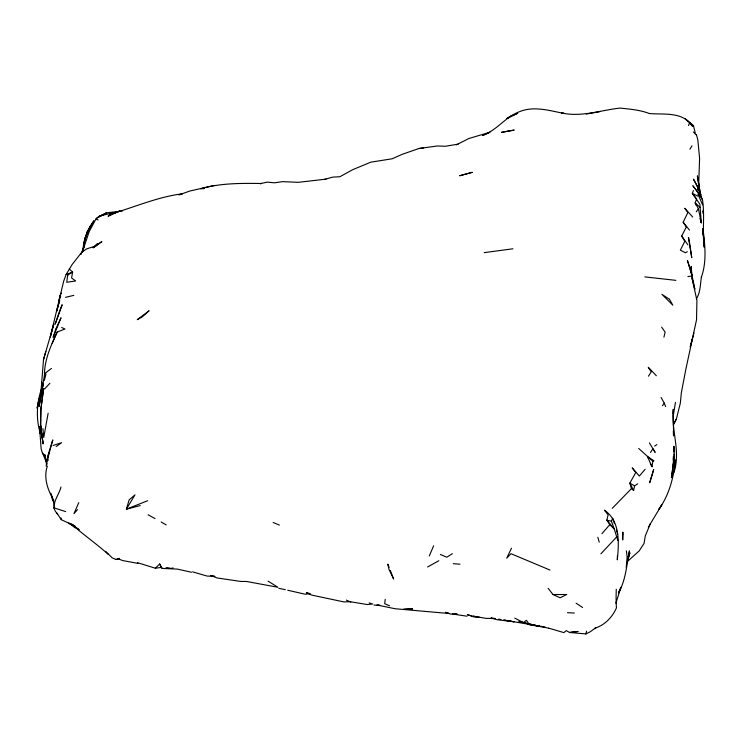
<?xml version="1.0" encoding="UTF-8"?>
<svg xmlns="http://www.w3.org/2000/svg" width="742" height="742" viewBox="0 0 742 742"><rect width="100%" height="100%" fill="white"/><g stroke="black" fill="none" stroke-linecap="round" stroke-linejoin="round"><path stroke-width="1.11" d="M673.207 413.582L673.254 409.278C670.991 430.443 680.924 451.34 674.005 472.162L675.498 459.947C673.764 477.282 669.126 495.109 658.803 509.42L661.79 504.857L648.322 527.21M703.231 235.112L703.175 229.389M673.309 463.323L671.427 477.653L673.69 463.064L673.235 466.699L673.439 456.571L673.374 459.947M617.418 555.47L617.325 559.83C618.986 542.81 620.414 521.069 604.405 510.153L608.125 514.929L606.835 520.161L609.841 524.603L614.237 528.916L617.798 540.361M674.135 423.274L676.222 419.657L680.293 403.333L681.388 392.499L685.988 368.551L696.534 319.783L696.914 300.362L692.026 278.176L691.173 266.378L691.674 274.457M46.143 459.613L46.069 461.607L42.572 453.13M44.511 377.196C43.787 361.131 50.577 346.273 57.18 332.045L64.999 329.012L61.614 327.51M44.26 455.254L42.313 452.88L41.125 448.697L39.484 426.437L40.402 433.755C35.282 417.087 36.979 399.623 43.351 383.456L40.708 394.874L43.5 359.62L53.86 323.957L50.308 337.016L63.691 281.162L66.103 274.549L72.169 264.477L81.666 252.373L86.591 248.895L95.774 245.954L101.83 241.586L94.011 247.216L95.774 245.954M57.774 514.058C48.573 506.239 59.137 495.675 60.946 487.012M47.618 460.708L47.766 458.519L47.85 460.671M703.026 233.971L702.98 228.582M626.22 567.463L627.176 556.713L626.322 550.805M83.011 250.202C83.447 239.592 87.408 229.38 93.854 220.968L87.287 231.875L83.596 244.443L84.82 240.26M48.202 457.322L48.703 452.88L52.803 439.904L48.007 457.387L48.703 452.88L46.115 466.189M385.219 599.304L384.708 603.728L389.55 605.797M701.431 276.812C700.235 284.232 700.541 292.367 696.358 298.905M650.335 463.398L651.995 466.709L652.83 461.218L638.695 448.474M675.452 402.387L673.402 415.112L673.541 435.74M48.137 413.266L43.741 437.53L42.897 428.598M627.324 562.557L629.448 550.852C626.554 565.042 625.886 580.263 618.374 593.043L620.952 587.284L615.888 603.153M61.345 293.099L59.879 295.928L58.989 300.714L60.417 296.986M86.341 236.16L87.055 232.339L88.817 230.493M41.088 396.311L39.085 406.458L44.789 373.504L51.439 368.459M41.533 394.048L41.969 391.795M645.104 469.296L639.344 476.049L632.212 467.85L635.727 472.58L629.847 483.125L631.461 488.598L633.612 490.481L634.586 485.862L637.73 483.803M43.453 383.744L39.094 402.21L41.886 392.166M663.914 337.174L665.138 332.128L661.604 327.12M45.819 351.439L43.5 359.62M548.774 628.177L563.929 632.62L566.257 630.589L569.541 632.49L585.874 633.918L586.57 631.145M44.372 380.294L46.013 373.931M59.601 300.399L56.661 311.297L59.666 300.529M693.956 333L690.227 346.755L692.536 338.241M47.377 466.059C43.268 477.56 47.776 490.221 53.749 500.247M628.094 559.06L629.921 552.799L627.806 559.885M85.441 238.163L87.287 231.875L93.854 220.968M701.32 277.267C706.931 261.88 704.993 244.795 702.971 228.842M693.418 190.499L692.351 193.421L699.873 204.18L701.311 222.832L700.021 218.621M80.98 254.45L84.198 245.843L82.353 252.15L89.133 231.68L95.996 218.89L99.947 215.718L117.217 212.119L109.835 214.271C134.052 207.445 157.211 196.945 182.374 193.783L180.232 194.654M87.482 232.821L90.598 225.716L84.811 238.905L86.591 234.843M688.474 125.509L689.661 122.606C679.255 111.856 662.958 114.713 649.454 113.535C640.021 109.937 629.967 109.13 620.006 108.082C600.63 110.196 581.515 117.347 561.75 112.988L564.161 113.443C549.553 110.716 534.129 105.707 519.623 111.643C505.404 116.754 496.908 130.444 482.671 135.406L489.933 132.252L468.777 138.541L456.395 144.866M687.324 251.686L685.432 252.781L680.358 250.147L684.783 241.4L681.712 236.021L686.304 226.996L683.169 222.201L687.834 212.546L684.755 208.242L692.703 217.026M429.275 555.971L433.634 545.787M52.218 343.388L57.18 332.045M78.782 502.659L73.95 513.668L77.511 509.661M673.458 424.971L675.897 419.443M611.408 521.209L606.835 520.161L614.237 528.916L611.408 521.209L612.762 518.157L614.404 523.546M650.437 523.509L645.299 535.919L644.037 543.469L639.196 550.907L628.159 560.841M511.488 548.208L506.703 558.197L510.978 553.69L549.98 570.051M689.912 149.216L691.989 145.84M648.462 376.175L651.226 371.844L648.267 367.271L656.364 375.758M650.484 452.472L652.923 448.771L655.167 452.37L649.417 442.918M696.246 211.832L698.389 208.725L695.18 202.844L696.645 198.93L692.351 193.421L697.675 196.083M662.43 405.726L664.266 403.147L661.103 397.489M689.754 123.385L692.768 126.437L693.436 125.519L685.237 118.822L688.251 121.864M609.841 524.603L601.91 533.693M616.982 536.596L600.89 553.829M44.585 388.947L49.909 383.252M631.461 488.598L612.261 508.326M137.52 562.696L155.347 568.214L159.697 564.003L162.22 568.428L177.282 569.095L191.529 572.249M93.325 247.754L97.48 243.738L93.01 247.791M53.869 508.094L54.5 507.491L53.591 502.028L50.836 493.17M56.169 446.554L61.595 442.686L53.09 445.478M596.28 627.463L589.946 631.943L585.874 633.918M654.685 446.072L656.883 444.625M452.36 553.662L446.814 557.214L440.368 554.487M105.624 551.287L112.172 557.863L116.077 559.514L119.499 558.401M427.568 566.981L438.837 560.729M96.571 218.12L106.245 212.88L122.504 210.932M101.209 215.607L106.245 212.88M178.794 194.942L189.924 191.019L214.355 185.417M99.057 216.84L104.52 214.41M147.658 500.72L126.353 509.188L129.136 499.904L135.007 494.84L126.353 509.188L140.229 505.571M594.908 628.196C604.739 625.246 612.428 617.084 616.463 607.837C615.925 601.651 616.101 595.455 616.268 589.222M66.103 274.549L72.633 272.128L69.229 268.975M652.83 461.218L653.925 460.819L647.404 456.525L651.995 466.709M458.12 144.161L445.358 146.276L437.39 145.97L418.868 148.53L402.025 154.382L392.175 158.779L370.898 162.155L352.849 169.612L339.864 176.735L332.676 177.134L324.56 179.406M173.053 567.88L171.226 568.4L166.755 567.982M116.077 559.514L119.295 558.735M65.528 297.338L73.81 295.372M99.947 215.718L103.175 215.143M586.273 114.045L599.703 111.699M687.89 276.59L692.091 275.968L694.855 289.222L692.026 278.176M418.868 148.53L423.608 147.89M484.174 252.632L512.972 248.783M155.347 568.214L161.172 567.454L162.22 568.428M326.016 179.137L298.414 182.319L282.405 181.651L274.429 182.82L267.343 182.124L260.192 183.664L261.546 183.497C241.104 183.228 220.467 183.051 200.702 188.737L204.05 188.626M552.966 594.528L566.758 594.5L560.127 597.792L552.966 594.528L548.134 588.295M214.67 576.46L206.999 576.042L192.605 571.859M567.463 612.688L574.354 613.05M373.959 605.064L380.071 605.416L377.966 605.027M479.499 617.233L473.609 616.871L467.367 614.701L472.274 616.008M453.251 563.697L460.049 564.189M454.967 613.968L457.23 614.144L450.45 614.014L445.497 612.308L449.3 613.532L395.032 608.728L377.038 605.008M644.835 276.905L675.86 280.346M165.772 567.973L170.372 568.493M59.879 295.928L60.779 296.049M466.987 616.203L452.397 614.005M545.212 627.101L503.67 619.978M504.291 620.164L514.169 621.815L496.843 619.653L490.944 617.993L495.285 618.531L486.047 618.374L473.331 616.194M473.303 616.185L476.401 616.704M539.675 626.35L519.094 621.611L539.675 626.35L527.562 624.235L548.449 628.112M498.661 619.143L500.915 619.551M137.956 563.391L122.708 560.572L117.542 558.587M278.834 588.36L285.336 589.686M214.781 576.311L210.839 575.495L217.165 577.972L240.835 581.45L246.548 581.468L277.907 587.284L268.057 581.116M287.748 590.252L305.157 594.221L310.202 593.6L306.39 592.71L311.714 595.103L344.019 601.947L349.714 601.651L367.262 604.535L372.697 604.034L369.154 602.884M53.888 507.816L65.713 511.628M350.79 602.096L346.384 600.12M273.167 522.479L279.391 525.095M56.902 513.167L61.317 519.688L74.942 526.05L68.681 523.082L79.153 529.686L72.354 524.826C83.874 535.168 96.84 543.997 108.341 554.487M95.996 218.89L98.102 220.012M148.085 514.744L155.097 518.602M514.763 618.105L523.398 622.584L526.449 620.293L528.879 623.966M161.162 521.997L166.199 524.909M634.586 485.862L629.847 483.125L633.612 490.481M576.117 603.19L582.6 607.503M70.156 523.722L75.155 527.812L71.779 524.047M699.956 207.306L695.18 202.844L695.829 204.95M693.343 131.965L696.506 135.109M689.661 122.606L692.768 126.437M683.169 222.201L689.476 230.103M701.385 196.899L692.954 185.88L701.385 196.899L701.644 199.134M681.712 236.021L687.862 244.804M54.63 503.271L52.459 499.802L51.346 494.497M700.94 194.636L697.48 188.199L698.148 190.277M702.655 204.885L697.888 194.154L702.303 198.67C705.03 214.596 702.127 231.124 704.223 247.262L703.045 231.393M159.697 564.003L161.172 567.454M664.266 403.147L665.611 406.597M389.077 567.333L387.825 564.143L388.984 569.327L393.65 579.057L390.32 570.533M701.023 195.73L698.296 186.548L700.365 194.868M46.431 462.21L47.024 464.149M616.379 530.02L617.696 534.333M693.436 125.519L695.198 132.837M597.829 537.273L599.239 542.17M696.358 134.432L697.842 139.913L699.595 158.38L698.769 182.133L700.253 194.979M46.356 460.838L44.78 454.623L46.607 464.65M698.389 208.725L701.311 222.832M700.494 194.682L697.397 175.835L699.752 192.623M43.064 443.753L40.458 424.721L43.064 443.753L40.717 426.557M61.039 517.99L61.317 519.688M703.082 211.424L703.342 213.659L703.064 210.376M703.481 235.706L703.935 242.068M673.365 431.204L673.513 435.749M674.07 451.924L673.903 446.248L674.45 465.549L674.135 454.197M41.784 382.251L41.914 386.851M40.643 420.055L40.615 427.336L40.866 409.278L43.63 388.502L40.866 409.278L40.643 420.055M622.761 534.24L622.696 539.972L622.89 532.116L622.761 534.24M67.707 275.05L66.743 282.275L75.665 280.968L71.594 277.935L72.633 272.128L67.707 275.05M38.501 401.552L37.1 408.248L40.049 395.727L38.501 401.552M653.674 469.658L649.695 482.652L653.674 469.658M55.817 329.114L53.136 337.341L61.002 317.762L55.817 329.114M59.796 310.731L55.205 324.096L62.161 304.73L59.796 310.731M148.957 310.879L142.418 316.732L137.261 319.672L148.957 310.879M510.403 116.355L506.953 118.497L517.721 113.294L510.403 116.355M113.526 213.501L108.091 216.182L119.508 211.062L113.526 213.501M472.135 172.367L459.78 175.724L472.135 172.367M508.122 131.158L501.397 132.373L514.206 130.073L508.122 131.158M577.925 631.461L569.541 632.49L577.925 631.461M412.543 608.839L403.648 609.293L412.543 608.839M669.469 299.267L661.892 294.324L672.827 305.185L669.469 299.267M697.35 186.149L693.482 179.137L699.521 190.889L697.35 186.149M689.967 268.344L687.426 260.442L692.091 275.968L689.967 268.344M689.531 242.81L688.455 237.412L691.748 257.613L689.531 242.81"/></g></svg>
